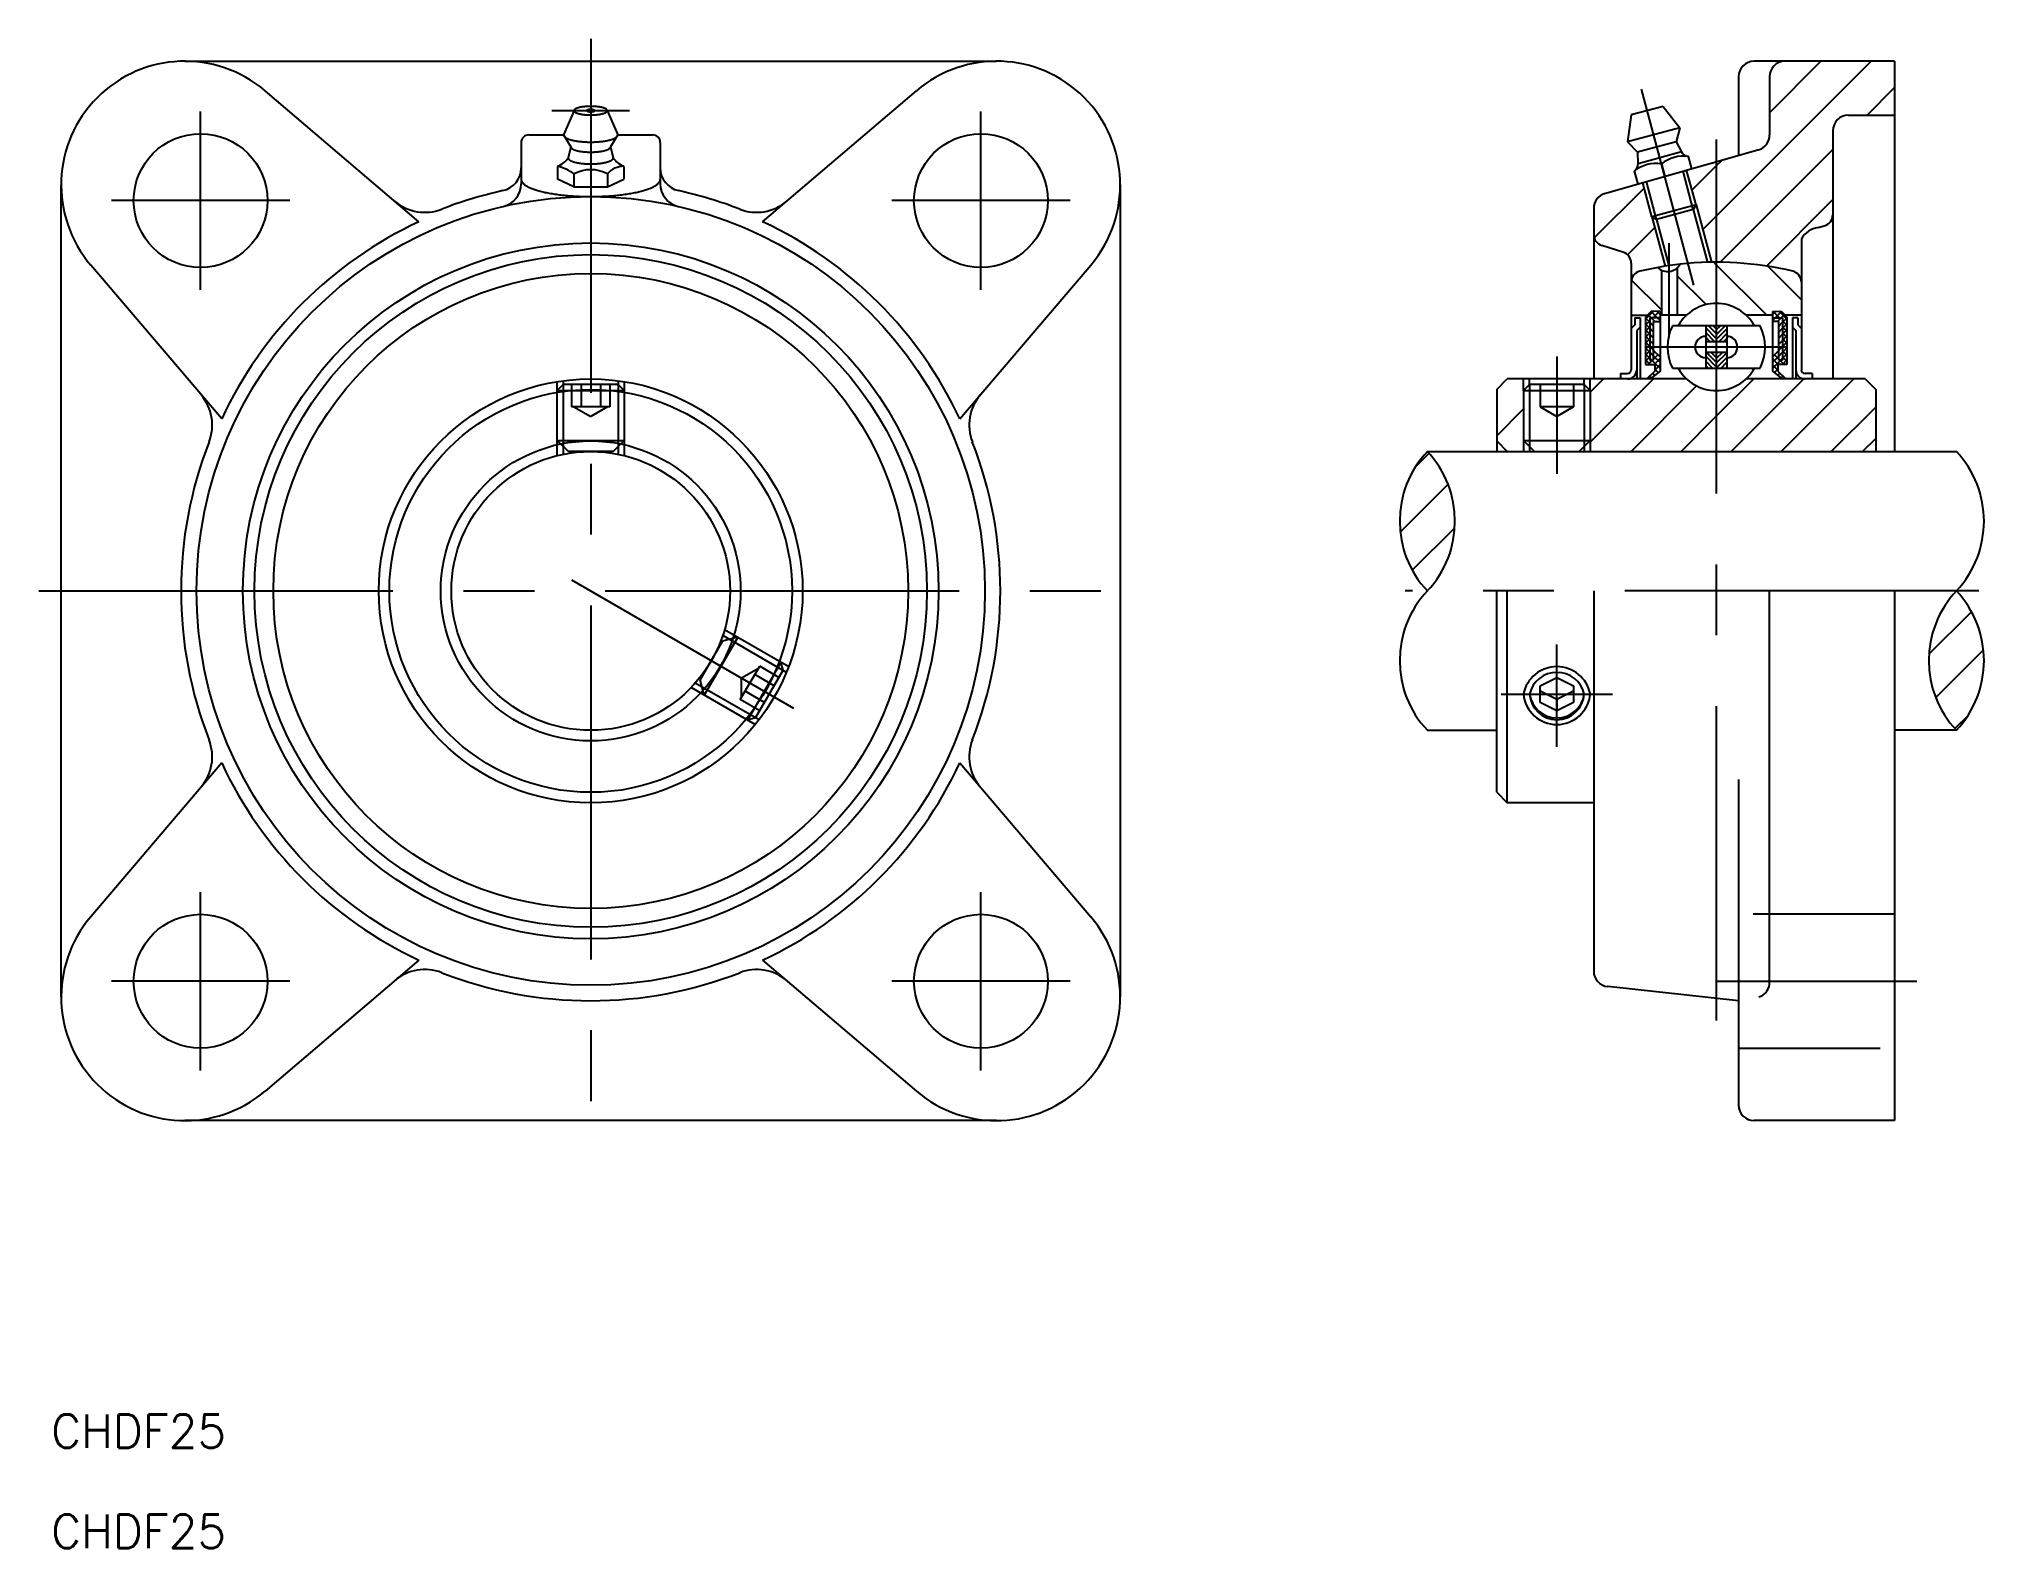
# Model space of a CAD drawing. Extents: x -49 to 125, y -86 to 50.
import ezdxf

# ---------------------------------------------------------------- set-up
doc = ezdxf.new("R2010")
doc.units = 0
for name, pattern in [('CENTER', [50.8, 31.75, -6.35, 6.35, -6.35]), ('DASHED', [19.05, 12.7, -6.35]), ('PHANTOM', [63.5, 31.75, -6.35, 6.35, -6.35, 6.35, -6.35])]:
    doc.linetypes.add(name, pattern=pattern)
doc.layers.get('0').update_dxf_attribs({"linetype": 'CONTINUOUS'})
doc.layers.add('CENTER', color=1, linetype='CENTER')
doc.styles.get("Standard").update_dxf_attribs({"font": 'txt.shx', "height": 3, "bigfont": 'bigfont.shx'})

# ---------------------------------------------------------------- blocks, each defined once
blk = doc.blocks.new('*U2')
at = {"color": 7, "linetype": 'CONTINUOUS'}
blk.add_text('CHDF25', height=3, dxfattribs=at).set_placement((-48.4, -76.84))
blk = doc.blocks.new('*U3')
at = {"color": 7, "linetype": 'CONTINUOUS'}
blk.add_text('CHDF25', height=3, dxfattribs=at).set_placement((-48.4, -85.83))

msp = doc.modelspace()

# ---------------------------------------------------------------- linework, layer by layer
at = {"color": 7, "linetype": 'CONTINUOUS'}
for p, q in [((-36.41, 47.5), (36.41, 47.5)), ((116.97, 47.5), (104.36, 47.5)), ((116.97, 47.5), (116.97, 12.5)), ((102.97, 46.11), (102.97, 39.08)), ((105.74, 46.11), (105.74, 40.89)), ((105.74, 46.11), (105.74, 40.89)), ((-15.42, 33.1), (-29.21, 44.85)), ((15.42, 33.1), (29.21, 44.85)), ((-1.49, 43.07), (-2.43, 40.89)), ((1.49, 43.07), (2.43, 40.9)), ((93.32, 42.68), (93, 40.27)), ((96.21, 43.45), (93.32, 42.68)), ((96.21, 43.45), (97.7, 41.53)), ((112.81, 42.65), (116.97, 42.65)), ((-6.24, 40.2), (-6.24, 36.51)), ((-5.55, 40.89), (-2.43, 40.89)), ((-2.43, 40.89), (-1.77, 39.81)), ((2.43, 40.89), (1.77, 39.81)), ((2.43, 40.89), (5.55, 40.89)), ((6.24, 40.2), (6.24, 36.51)), ((97.7, 41.53), (93, 40.27)), ((93, 40.27), (93.9, 39.35)), ((97.37, 40.28), (93.9, 39.35)), ((97.7, 41.53), (97.37, 40.28)), ((97.37, 40.28), (97.85, 39.37)), ((111.42, 41.26), (111.42, 19.01)), ((-1.77, 39.81), (-2.01, 38.83)), ((1.77, 39.81), (2.01, 38.83)), ((90.95, 35.63), (104.71, 39.55)), ((93.9, 39.35), (93.94, 38.32)), ((97.85, 39.37), (93.95, 38.29)), ((98.36, 38.98), (98.47, 38.96)), ((98.46, 38.96), (98.76, 37.85)), ((-2.98, 38.07), (-2.98, 36.92)), ((-1.5, 36.25), (-2.98, 36.92)), ((-1.5, 37.4), (-1.5, 36.25)), ((1.5, 37.4), (1.5, 36.25)), ((1.5, 36.25), (2.98, 36.92)), ((2.98, 38.07), (2.98, 36.92)), ((93.69, 37.73), (93.61, 37.66)), ((93.61, 37.66), (93.93, 36.48)), ((96.04, 38.29), (96.35, 37.16)), ((99.15, 34.61), (98.31, 37.73)), ((-47.5, -36.41), (-47.5, 36.41)), ((-1.5, 36.25), (1.5, 36.25)), ((47.5, 36.41), (47.5, -36.41)), ((95.2, 33.55), (94.38, 36.6)), ((89.97, 34.3), (89.97, 19.01)), ((99.15, 34.61), (95.2, 33.55)), ((95.2, 33.55), (95.6, 33.32)), ((98.91, 34.2), (95.6, 33.32)), ((95.6, 33.32), (96.72, 29.16)), ((99.15, 34.61), (98.91, 34.2)), ((98.91, 34.2), (100.18, 29.46)), ((108.6, 31.58), (108.6, 27.7)), ((110.11, 32.59), (110.65, 32.73)), ((92.6, 30.39), (90.71, 30.98)), ((-33.1, 15.42), (-44.85, 29.21)), ((33.1, 15.42), (44.85, 29.21)), ((93.34, 29.39), (93.34, 27.7)), ((96.04, 28.76), (96.04, 24.72)), ((97.46, 28.97), (97.46, 24.72)), ((93.34, 27.7), (93.34, 19.83)), ((108.6, 27.7), (108.6, 19.83)), ((93.34, 24.72), (94.8, 24.72)), ((93.65, 24.5), (93.65, 23.85)), ((93.65, 24.5), (94.13, 24.5)), ((94.13, 24.5), (94.13, 19.01)), ((95.16, 25.08), (94.63, 24.55)), ((94.63, 24.55), (94.63, 20.51)), ((95.01, 24.5), (95.01, 20.69)), ((95.93, 24.5), (95.01, 24.5)), ((95.93, 25.07), (95.16, 25.08)), ((95.93, 25.07), (95.93, 24.16)), ((95.93, 24.79), (95.93, 20.23)), ((98.29, 24.72), (95.93, 24.72)), ((106.01, 24.72), (103.65, 24.72)), ((106.01, 25.07), (106.78, 25.08)), ((106.01, 25.07), (106.01, 24.16)), ((106.01, 24.79), (106.01, 20.23)), ((106.01, 24.5), (106.92, 24.5)), ((106.78, 25.08), (107.31, 24.55)), ((106.92, 24.5), (106.92, 20.69)), ((108.6, 24.72), (107.14, 24.72)), ((107.31, 24.55), (107.31, 20.51)), ((107.81, 24.5), (107.81, 19.01)), ((108.29, 24.5), (107.81, 24.5)), ((108.29, 24.5), (108.29, 23.85)), ((93.65, 23.85), (93.34, 23.54)), ((93.34, 23.54), (93.34, 19.83)), ((94.13, 23.64), (93.83, 23.34)), ((93.83, 23.34), (93.83, 19.01)), ((95.35, 20.69), (95.35, 24.16)), ((95.35, 24.16), (95.93, 24.16)), ((100.97, 23.77), (97.04, 23.77)), ((100.02, 23.77), (100.02, 19.96)), ((104.9, 23.77), (100.97, 23.77)), ((100.97, 23.77), (100.97, 19.96)), ((101.92, 23.77), (101.92, 19.96)), ((106.59, 24.16), (106.01, 24.16)), ((106.59, 20.69), (106.59, 24.16)), ((107.81, 23.64), (108.11, 23.34)), ((108.11, 23.34), (108.11, 19.01)), ((108.29, 23.85), (108.6, 23.54)), ((108.6, 23.54), (108.6, 19.83)), ((95.35, 21.56), (95.93, 20.98)), ((95.93, 20.98), (95.93, 19.72)), ((101.92, 22.34), (100.02, 22.34)), ((101.92, 21.39), (100.02, 21.39)), ((106.59, 21.56), (106.01, 20.98)), ((106.01, 20.98), (106.01, 19.72)), ((92.38, 19.49), (92.38, 19.01)), ((92.38, 19.49), (93, 19.49)), ((94.63, 20.51), (94.63, 20.31)), ((94.63, 20.31), (95.45, 20.31)), ((95.45, 19.72), (94.73, 19.01)), ((95.01, 20.69), (95.35, 20.69)), ((95.93, 19.72), (95.04, 19.01)), ((95.45, 20.31), (95.45, 19.72)), ((100.97, 19.96), (97.04, 19.96)), ((104.9, 19.96), (100.97, 19.96)), ((106.01, 19.72), (106.89, 19.01)), ((106.49, 20.31), (106.49, 19.72)), ((107.31, 20.31), (106.49, 20.31)), ((106.49, 19.72), (107.2, 19.01)), ((106.92, 20.69), (106.59, 20.69)), ((107.31, 20.51), (107.31, 20.31)), ((109.56, 19.49), (108.93, 19.49)), ((109.56, 19.49), (109.56, 19.01)), ((81.27, 18.06), (82.22, 19.01)), ((81.27, 18.06), (81.27, 12.5)), ((98.29, 19.01), (82.22, 19.01)), ((84.21, 18.5), (83.67, 17.96)), ((83.67, 17.96), (89.67, 17.96)), ((83.67, 17.96), (83.67, 13.5)), ((84.21, 18.5), (84.21, 19.01)), ((89.13, 18.5), (84.21, 18.5)), ((89.13, 18.5), (89.13, 19.01)), ((89.13, 18.5), (89.67, 17.96)), ((89.67, 17.96), (89.67, 13.5)), ((114.32, 19.01), (103.65, 19.01)), ((114.32, 19.01), (115.27, 18.06)), ((115.27, 18.06), (115.27, 12.5)), ((81.27, 13.45), (82.22, 12.5)), ((81.27, 12.5), (116.97, 12.5)), ((83.67, 13.5), (89.67, 13.5)), ((83.67, 13.5), (84.67, 12.5)), ((84.21, 12.96), (84.21, 12.5)), ((89.67, 13.5), (88.67, 12.5)), ((89.13, 12.96), (89.13, 12.5)), ((114.09, 12.5), (115.27, 13.67)), ((81.27, -18.06), (81.27, 0)), ((82.22, -19.01), (82.22, 0)), ((89.97, 0), (89.97, -34.09)), ((105.74, -35.28), (105.74, 0)), ((116.97, 0), (116.97, -47.5)), ((85.17, -8.5), (86.67, -7.75)), ((85.17, -10), (85.17, -8.5)), ((86.67, -7.75), (88.17, -8.5)), ((88.17, -8.5), (88.17, -10)), ((86.67, -9.75), (85.17, -9)), ((86.67, -10.75), (85.17, -10)), ((88.17, -9), (86.67, -9.75)), ((86.67, -9.75), (86.67, -10.75)), ((88.17, -10), (86.67, -10.75)), ((-33.1, -15.42), (-44.85, -29.21)), ((33.1, -15.42), (44.85, -29.21)), ((102.97, -16.9), (102.97, -46.11)), ((81.27, -18.06), (82.22, -19.01)), ((89.97, -19.01), (82.22, -19.01)), ((-15.42, -33.1), (-29.21, -44.85)), ((15.42, -33.1), (29.21, -44.85)), ((102.97, -36.75), (91.24, -35.47)), ((36.41, -47.5), (-36.41, -47.5)), ((116.97, -47.5), (104.36, -47.5))]:
    msp.add_line(p, q, dxfattribs=at)
at = {"color": 3, "linetype": 'CONTINUOUS'}
for p, q in [((100.97, 33.62), (114.85, 47.5)), ((105.74, 42.88), (110.36, 47.5)), ((114.49, 42.65), (116.97, 45.13)), ((100.97, 38.11), (101.49, 38.63)), ((101.31, 29.47), (111.42, 39.58)), ((95.6, 33.32), (94.7, 36.7)), ((98.91, 34.2), (97.99, 37.63)), ((98.79, 35.93), (100.97, 38.11)), ((90.02, 31.65), (94.51, 36.13)), ((105.46, 29.13), (111.42, 35.09)), ((95.2, 33.55), (96.39, 29.11)), ((99.15, 34.61), (100.53, 29.47)), ((99.74, 32.39), (100.97, 33.62)), ((93.01, 30.15), (95.45, 32.59)), ((100.05, 25.67), (97.46, 28.26)), ((100.97, 29.24), (100.74, 29.47)), ((105.5, 24.72), (100.97, 29.24)), ((108.6, 26.11), (105.6, 29.11)), ((96.04, 25.2), (93.36, 27.88)), ((108.59, 27.77), (108.6, 27.77)), ((94.63, 24.37), (95.34, 25.08)), ((95.01, 24.09), (94.63, 24.47)), ((95.14, 24.5), (94.86, 24.78)), ((95.68, 24.5), (95.13, 25.05)), ((95.47, 24.16), (95.14, 24.5)), ((95.3, 24.5), (95.83, 25.03)), ((95.93, 24.78), (95.64, 25.08)), ((95.93, 24.25), (95.68, 24.5)), ((95.84, 24.5), (95.93, 24.59)), ((106.01, 24.78), (106.3, 25.08)), ((106.1, 24.5), (106.01, 24.59)), ((106.01, 24.25), (106.26, 24.5)), ((106.64, 24.5), (106.11, 25.03)), ((106.26, 24.5), (106.81, 25.05)), ((106.46, 24.16), (106.8, 24.5)), ((107.31, 24.37), (106.6, 25.08)), ((106.8, 24.5), (107.08, 24.78)), ((106.92, 24.09), (107.31, 24.47)), ((94.63, 23.83), (95.01, 24.21)), ((95.01, 23.55), (94.63, 23.93)), ((94.63, 23.29), (95.01, 23.68)), ((95.01, 23.01), (94.63, 23.4)), ((94.63, 22.75), (95.01, 23.14)), ((95.01, 22.47), (94.63, 22.86)), ((95.35, 23.75), (95.01, 24.09)), ((95.35, 23.21), (95.01, 23.55)), ((95.35, 22.67), (95.01, 23.01)), ((100.97, 22.65), (100.02, 23.6)), ((100.85, 22.34), (100.02, 23.17)), ((100.42, 22.34), (100.02, 22.75)), ((100.97, 23.08), (100.28, 23.77)), ((100.97, 23.5), (100.7, 23.77)), ((100.97, 23.4), (101.34, 23.77)), ((100.97, 22.97), (101.76, 23.77)), ((100.97, 22.55), (101.92, 23.5)), ((101.19, 22.34), (101.92, 23.07)), ((106.59, 23.75), (106.92, 24.09)), ((106.59, 23.21), (106.92, 23.55)), ((106.59, 22.67), (106.92, 23.01)), ((107.31, 23.83), (106.92, 24.21)), ((106.92, 23.55), (107.31, 23.93)), ((107.31, 23.29), (106.92, 23.68)), ((106.92, 23.01), (107.31, 23.4)), ((107.31, 22.75), (106.92, 23.14)), ((106.92, 22.47), (107.31, 22.86)), ((94.63, 22.22), (95.01, 22.6)), ((95.01, 21.93), (94.63, 22.32)), ((94.63, 21.68), (95.01, 22.06)), ((95.01, 21.4), (94.63, 21.78)), ((94.63, 21.14), (95.01, 21.53)), ((95.01, 20.86), (94.63, 21.24)), ((94.63, 20.6), (95.01, 20.99)), ((95.35, 22.13), (95.01, 22.47)), ((95.35, 21.6), (95.01, 21.93)), ((95.35, 21.06), (95.01, 21.4)), ((95.35, 21.33), (95.47, 21.44)), ((95.35, 20.79), (95.74, 21.17)), ((95.93, 20.48), (95.35, 21.06)), ((100.97, 20.09), (100.02, 21.04)), ((100.97, 20.51), (100.09, 21.39)), ((100.97, 20.94), (100.52, 21.39)), ((100.97, 21.37), (100.95, 21.39)), ((100.97, 21.27), (101.09, 21.39)), ((100.97, 20.84), (101.52, 21.39)), ((100.97, 20.41), (101.92, 21.36)), ((101.62, 22.34), (101.92, 22.64)), ((106.01, 20.48), (106.59, 21.06)), ((106.59, 20.79), (106.2, 21.17)), ((106.59, 21.33), (106.47, 21.44)), ((106.59, 22.13), (106.92, 22.47)), ((106.59, 21.6), (106.92, 21.93)), ((106.59, 21.06), (106.92, 21.4)), ((107.31, 22.22), (106.92, 22.6)), ((106.92, 21.93), (107.31, 22.32)), ((107.31, 21.68), (106.92, 22.06)), ((106.92, 21.4), (107.31, 21.78)), ((107.31, 21.14), (106.92, 21.53)), ((106.92, 20.86), (107.31, 21.24)), ((107.31, 20.6), (106.92, 20.99)), ((95.03, 20.31), (94.63, 20.71)), ((94.87, 20.31), (95.26, 20.69)), ((95.16, 19.1), (94.99, 19.27)), ((95.18, 20.69), (95.01, 20.86)), ((95.93, 19.94), (95.18, 20.69)), ((95.46, 19.34), (95.26, 19.54)), ((95.41, 20.31), (95.93, 20.83)), ((95.45, 19.81), (95.93, 20.29)), ((95.76, 19.58), (95.45, 19.89)), ((95.75, 19.57), (95.93, 19.75)), ((100.67, 19.96), (100.02, 20.61)), ((100.24, 19.96), (100.02, 20.19)), ((100.97, 19.99), (101.92, 20.94)), ((101.37, 19.96), (101.92, 20.51)), ((101.8, 19.96), (101.92, 20.08)), ((106.53, 20.31), (106.01, 20.83)), ((106.01, 19.94), (106.76, 20.69)), ((106.49, 19.81), (106.01, 20.29)), ((106.19, 19.57), (106.01, 19.75)), ((106.18, 19.58), (106.49, 19.89)), ((106.48, 19.34), (106.68, 19.54)), ((107.07, 20.31), (106.68, 20.69)), ((106.76, 20.69), (106.92, 20.86)), ((106.78, 19.1), (106.95, 19.27)), ((106.91, 20.31), (107.31, 20.71)), ((83.67, 17.96), (83.67, 19.01)), ((84.21, 18.5), (84.21, 12.96)), ((89.13, 18.5), (89.13, 12.96)), ((89.67, 17.96), (89.67, 19.01)), ((89.67, 17.83), (90.86, 19.01)), ((89.67, 13.34), (95.35, 19.01)), ((93.32, 12.5), (99.2, 18.38)), ((100.97, 15.66), (104.33, 19.01)), ((102.3, 12.5), (108.82, 19.01)), ((106.79, 12.5), (113.31, 19.01)), ((81.27, 13.92), (83.67, 16.32)), ((111.28, 12.5), (115.27, 16.49)), ((97.81, 12.5), (100.97, 15.66)), ((83.67, 13.5), (83.67, 12.5)), ((89.67, 13.5), (89.67, 12.5))]:
    msp.add_line(p, q, dxfattribs=at)
at = {"color": 3, "linetype": 'DASHED'}
for p, q in [((-3, 12.13), (-3, 18.78)), ((-2.46, 18.5), (-3, 17.96)), ((-3, 17.96), (3, 17.96)), ((-2.46, 18.85), (-2.46, 12.26)), ((2.46, 18.5), (-2.46, 18.5)), ((-1.73, 18.5), (-1.73, 16.5)), ((-0.87, 18.5), (-0.87, 16.5)), ((0.87, 18.5), (0.87, 16.5)), ((1.73, 18.5), (1.73, 16.5)), ((2.46, 18.85), (2.46, 12.26)), ((2.46, 18.5), (3, 17.96)), ((3, 18.78), (3, 12.13)), ((85.17, 18.5), (85.17, 16.5)), ((86.67, 18.5), (86.67, 16.5)), ((88.17, 18.5), (88.17, 16.5)), ((1.73, 16.5), (-1.73, 16.5)), ((-1.5, 16.5), (0, 15.63)), ((1.5, 16.5), (0, 15.63)), ((88.17, 16.5), (85.17, 16.5)), ((85.17, 16.5), (86.67, 15.63)), ((88.17, 16.5), (86.67, 15.63)), ((-3, 13.5), (3, 13.5)), ((-3, 13.5), (-2, 12.5)), ((2, 12.5), (-2, 12.5)), ((3, 13.5), (2, 12.5)), ((12.01, -3.47), (17.76, -6.79)), ((9.83, -7.98), (11.83, -4.52)), ((13.19, -4.15), (10.19, -9.35)), ((13.19, -4.15), (11.83, -4.52)), ((17.56, -7.3), (11.84, -4)), ((13.42, -9.75), (15.16, -6.75)), ((15.04, -6.95), (13.54, -7.82)), ((17.05, -6.38), (14.05, -11.58)), ((16.89, -7.75), (15.16, -6.75)), ((17.25, -7.12), (17.05, -6.38)), ((14.76, -11.99), (9.01, -8.67)), ((15.1, -11.56), (9.38, -8.26)), ((10.19, -9.35), (9.83, -7.98)), ((13.54, -9.55), (13.54, -7.82)), ((16.45, -8.5), (14.72, -7.5)), ((14.79, -11.38), (17.25, -7.12)), ((15.16, -10.75), (13.42, -9.75)), ((15.59, -10), (13.86, -9)), ((14.79, -11.38), (14.05, -11.58)), ((116.97, -29), (102.97, -29)), ((102.97, -41), (116.97, -41))]:
    msp.add_line(p, q, dxfattribs=at)
at = {"color": 3, "linetype": 'PHANTOM'}
for p, q in [((73.97, 11.11), (75.2, 12.34)), ((75.05, 12.5), (81.27, 12.5)), ((116.97, 12.5), (122.51, 12.5)), ((72.62, 5.27), (76.91, 9.56)), ((73.7, 1.86), (77.51, 5.67)), ((120.05, -5.68), (123.86, -1.86)), ((120.65, -9.56), (124.94, -5.27)), ((122.36, -12.34), (123.58, -11.13)), ((75.05, -12.5), (81.27, -12.5)), ((122.51, -12.5), (116.97, -12.5))]:
    msp.add_line(p, q, dxfattribs=at)
at = {"color": 7, "linetype": 'CONTINUOUS'}
for points in [[(-1.49, 43.07, 0), (-1.49, 43.05, 0), (-1.48, 43.03, 0), (-1.47, 43.01, 0), (-1.46, 42.99, 0), (-1.45, 42.97, 0), (-1.43, 42.95, 0), (-1.4, 42.94, 0), (-1.38, 42.92, 0), (-1.35, 42.9, 0), (-1.31, 42.88, 0), (-1.28, 42.87, 0), (-1.24, 42.85, 0), (-1.2, 42.84, 0), (-1.15, 42.82, 0), (-1.1, 42.81, 0), (-1.05, 42.79, 0), (-1, 42.78, 0), (-0.95, 42.77, 0), (-0.89, 42.76, 0), (-0.83, 42.74, 0), (-0.77, 42.73, 0), (-0.7, 42.72, 0), (-0.64, 42.72, 0), (-0.57, 42.71, 0), (-0.5, 42.7, 0), (-0.43, 42.7, 0), (-0.36, 42.69, 0), (-0.29, 42.69, 0), (-0.22, 42.68, 0), (-0.15, 42.68, 0), (-0.07, 42.68, 0), (0, 42.68, 0), (0.07, 42.68, 0), (0.15, 42.68, 0), (0.22, 42.68, 0), (0.29, 42.69, 0), (0.36, 42.69, 0), (0.43, 42.7, 0), (0.5, 42.7, 0), (0.57, 42.71, 0), (0.64, 42.72, 0), (0.7, 42.72, 0), (0.77, 42.73, 0), (0.83, 42.74, 0), (0.89, 42.76, 0), (0.95, 42.77, 0), (1, 42.78, 0), (1.05, 42.79, 0), (1.1, 42.81, 0), (1.15, 42.82, 0), (1.2, 42.84, 0), (1.24, 42.85, 0), (1.28, 42.87, 0), (1.31, 42.88, 0), (1.35, 42.9, 0), (1.38, 42.92, 0), (1.4, 42.94, 0), (1.43, 42.95, 0), (1.45, 42.97, 0), (1.46, 42.99, 0), (1.47, 43.01, 0), (1.48, 43.03, 0), (1.49, 43.05, 0), (1.49, 43.07, 0), (1.49, 43.09, 0), (1.48, 43.1, 0), (1.47, 43.12, 0), (1.46, 43.14, 0), (1.45, 43.16, 0), (1.43, 43.18, 0), (1.4, 43.2, 0), (1.38, 43.22, 0), (1.35, 43.23, 0), (1.31, 43.25, 0), (1.28, 43.27, 0), (1.24, 43.28, 0), (1.2, 43.3, 0), (1.15, 43.31, 0), (1.1, 43.33, 0), (1.05, 43.34, 0), (1, 43.35, 0), (0.95, 43.37, 0), (0.89, 43.38, 0), (0.83, 43.39, 0), (0.77, 43.4, 0), (0.7, 43.41, 0), (0.64, 43.42, 0), (0.57, 43.42, 0), (0.5, 43.43, 0), (0.43, 43.44, 0), (0.36, 43.44, 0), (0.29, 43.45, 0), (0.22, 43.45, 0), (0.15, 43.45, 0), (0.07, 43.45, 0), (0, 43.45, 0), (-0.07, 43.45, 0), (-0.15, 43.45, 0), (-0.22, 43.45, 0), (-0.29, 43.45, 0), (-0.36, 43.44, 0), (-0.43, 43.44, 0), (-0.5, 43.43, 0), (-0.57, 43.42, 0), (-0.64, 43.42, 0), (-0.7, 43.41, 0), (-0.77, 43.4, 0), (-0.83, 43.39, 0), (-0.89, 43.38, 0), (-0.95, 43.37, 0), (-1, 43.35, 0), (-1.05, 43.34, 0), (-1.1, 43.33, 0), (-1.15, 43.31, 0), (-1.2, 43.3, 0), (-1.24, 43.28, 0), (-1.28, 43.27, 0), (-1.31, 43.25, 0), (-1.35, 43.23, 0), (-1.38, 43.22, 0), (-1.4, 43.2, 0), (-1.43, 43.18, 0), (-1.45, 43.16, 0), (-1.46, 43.14, 0), (-1.47, 43.12, 0), (-1.48, 43.1, 0), (-1.49, 43.09, 0), (-1.49, 43.07, 0)], [(0.35, 43.07, 0), (0.35, 43.07, 0), (0.35, 43.08, 0), (0.35, 43.08, 0), (0.34, 43.09, 0), (0.34, 43.09, 0), (0.34, 43.1, 0), (0.33, 43.1, 0), (0.32, 43.11, 0), (0.32, 43.11, 0), (0.31, 43.11, 0), (0.3, 43.12, 0), (0.29, 43.12, 0), (0.28, 43.13, 0), (0.27, 43.13, 0), (0.26, 43.13, 0), (0.25, 43.14, 0), (0.24, 43.14, 0), (0.22, 43.14, 0), (0.21, 43.15, 0), (0.19, 43.15, 0), (0.18, 43.15, 0), (0.17, 43.16, 0), (0.15, 43.16, 0), (0.13, 43.16, 0), (0.12, 43.16, 0), (0.1, 43.16, 0), (0.09, 43.16, 0), (0.07, 43.17, 0), (0.05, 43.17, 0), (0.03, 43.17, 0), (0.02, 43.17, 0), (0, 43.17, 0), (-0.02, 43.17, 0), (-0.03, 43.17, 0), (-0.05, 43.17, 0), (-0.07, 43.17, 0), (-0.09, 43.16, 0), (-0.1, 43.16, 0), (-0.12, 43.16, 0), (-0.13, 43.16, 0), (-0.15, 43.16, 0), (-0.17, 43.16, 0), (-0.18, 43.15, 0), (-0.19, 43.15, 0), (-0.21, 43.15, 0), (-0.22, 43.14, 0), (-0.24, 43.14, 0), (-0.25, 43.14, 0), (-0.26, 43.13, 0), (-0.27, 43.13, 0), (-0.28, 43.13, 0), (-0.29, 43.12, 0), (-0.3, 43.12, 0), (-0.31, 43.11, 0), (-0.32, 43.11, 0), (-0.32, 43.11, 0), (-0.33, 43.1, 0), (-0.34, 43.1, 0), (-0.34, 43.09, 0), (-0.34, 43.09, 0), (-0.35, 43.08, 0), (-0.35, 43.08, 0), (-0.35, 43.07, 0), (-0.35, 43.07, 0), (-0.35, 43.06, 0), (-0.35, 43.06, 0), (-0.35, 43.05, 0), (-0.34, 43.05, 0), (-0.34, 43.04, 0), (-0.34, 43.04, 0), (-0.33, 43.03, 0), (-0.32, 43.03, 0), (-0.32, 43.02, 0), (-0.31, 43.02, 0), (-0.3, 43.01, 0), (-0.29, 43.01, 0), (-0.28, 43.01, 0), (-0.27, 43, 0), (-0.26, 43, 0), (-0.25, 43, 0), (-0.24, 42.99, 0), (-0.22, 42.99, 0), (-0.21, 42.99, 0), (-0.19, 42.98, 0), (-0.18, 42.98, 0), (-0.17, 42.98, 0), (-0.15, 42.98, 0), (-0.13, 42.97, 0), (-0.12, 42.97, 0), (-0.1, 42.97, 0), (-0.09, 42.97, 0), (-0.07, 42.97, 0), (-0.05, 42.97, 0), (-0.03, 42.97, 0), (-0.02, 42.97, 0), (0, 42.97, 0), (0.02, 42.97, 0), (0.03, 42.97, 0), (0.05, 42.97, 0), (0.07, 42.97, 0), (0.09, 42.97, 0), (0.1, 42.97, 0), (0.12, 42.97, 0), (0.13, 42.97, 0), (0.15, 42.98, 0), (0.17, 42.98, 0), (0.18, 42.98, 0), (0.19, 42.98, 0), (0.21, 42.99, 0), (0.22, 42.99, 0), (0.24, 42.99, 0), (0.25, 43, 0), (0.26, 43, 0), (0.27, 43, 0), (0.28, 43.01, 0), (0.29, 43.01, 0), (0.3, 43.01, 0), (0.31, 43.02, 0), (0.32, 43.02, 0), (0.32, 43.03, 0), (0.33, 43.03, 0), (0.34, 43.04, 0), (0.34, 43.04, 0), (0.34, 43.05, 0), (0.35, 43.05, 0), (0.35, 43.06, 0), (0.35, 43.06, 0), (0.35, 43.07, 0)], [(-2.3, 40.69, 0), (-2.29, 40.68, 0), (-2.27, 40.66, 0), (-2.26, 40.65, 0), (-2.24, 40.64, 0), (-2.22, 40.63, 0), (-2.2, 40.62, 0), (-2.18, 40.61, 0), (-2.16, 40.6, 0), (-2.14, 40.59, 0), (-2.11, 40.57, 0), (-2.09, 40.56, 0), (-2.06, 40.55, 0), (-2.04, 40.54, 0), (-2.01, 40.53, 0), (-1.99, 40.52, 0), (-1.96, 40.51, 0), (-1.93, 40.5, 0), (-1.9, 40.49, 0), (-1.87, 40.48, 0), (-1.84, 40.47, 0), (-1.81, 40.46, 0), (-1.78, 40.45, 0), (-1.74, 40.44, 0), (-1.71, 40.44, 0), (-1.68, 40.43, 0), (-1.64, 40.42, 0), (-1.61, 40.41, 0), (-1.57, 40.4, 0), (-1.53, 40.39, 0), (-1.5, 40.39, 0), (-1.46, 40.38, 0), (-1.42, 40.37, 0), (-1.38, 40.36, 0), (-1.34, 40.36, 0), (-1.3, 40.35, 0), (-1.26, 40.34, 0), (-1.22, 40.34, 0), (-1.18, 40.33, 0), (-1.14, 40.33, 0), (-1.1, 40.32, 0), (-1.06, 40.31, 0), (-1.01, 40.31, 0), (-0.97, 40.3, 0), (-0.93, 40.3, 0), (-0.88, 40.29, 0), (-0.84, 40.29, 0), (-0.79, 40.29, 0), (-0.75, 40.28, 0), (-0.7, 40.28, 0), (-0.66, 40.27, 0), (-0.61, 40.27, 0), (-0.56, 40.27, 0), (-0.52, 40.27, 0), (-0.47, 40.26, 0), (-0.43, 40.26, 0), (-0.38, 40.26, 0), (-0.33, 40.26, 0), (-0.28, 40.25, 0), (-0.24, 40.25, 0), (-0.19, 40.25, 0), (-0.14, 40.25, 0), (-0.09, 40.25, 0), (-0.05, 40.25, 0), (0, 40.25, 0), (0.05, 40.25, 0), (0.09, 40.25, 0), (0.14, 40.25, 0), (0.19, 40.25, 0), (0.24, 40.25, 0), (0.28, 40.25, 0), (0.33, 40.26, 0), (0.38, 40.26, 0), (0.43, 40.26, 0), (0.47, 40.26, 0), (0.52, 40.27, 0), (0.56, 40.27, 0), (0.61, 40.27, 0), (0.66, 40.27, 0), (0.7, 40.28, 0), (0.75, 40.28, 0), (0.79, 40.29, 0), (0.84, 40.29, 0), (0.88, 40.29, 0), (0.93, 40.3, 0), (0.97, 40.3, 0), (1.01, 40.31, 0), (1.06, 40.31, 0), (1.1, 40.32, 0), (1.14, 40.33, 0), (1.18, 40.33, 0), (1.22, 40.34, 0), (1.26, 40.34, 0), (1.3, 40.35, 0), (1.34, 40.36, 0), (1.38, 40.36, 0), (1.42, 40.37, 0), (1.46, 40.38, 0), (1.5, 40.39, 0), (1.53, 40.39, 0), (1.57, 40.4, 0), (1.61, 40.41, 0), (1.64, 40.42, 0), (1.68, 40.43, 0), (1.71, 40.44, 0), (1.74, 40.44, 0), (1.78, 40.45, 0), (1.81, 40.46, 0), (1.84, 40.47, 0), (1.87, 40.48, 0), (1.9, 40.49, 0), (1.93, 40.5, 0), (1.96, 40.51, 0), (1.99, 40.52, 0), (2.01, 40.53, 0), (2.04, 40.54, 0), (2.06, 40.55, 0), (2.09, 40.56, 0), (2.11, 40.57, 0), (2.14, 40.59, 0), (2.16, 40.6, 0), (2.18, 40.61, 0), (2.2, 40.62, 0), (2.22, 40.63, 0), (2.24, 40.64, 0), (2.26, 40.65, 0), (2.27, 40.66, 0), (2.29, 40.68, 0), (2.3, 40.69, 0)], [(2.43, 40.89, 0), (2.43, 40.89, 0), (2.43, 40.89, 0), (2.43, 40.89, 0), (2.43, 40.89, 0), (2.43, 40.89, 0), (2.43, 40.89, 0), (2.43, 40.89, 0), (2.43, 40.89, 0), (2.43, 40.89, 0), (2.43, 40.89, 0), (2.43, 40.89, 0), (2.43, 40.89, 0), (2.43, 40.89, 0), (2.43, 40.89, 0), (2.43, 40.89, 0), (2.43, 40.89, 0), (2.43, 40.89, 0), (2.43, 40.89, 0), (2.43, 40.89, 0), (2.43, 40.89, 0), (2.43, 40.89, 0), (2.43, 40.89, 0), (2.43, 40.89, 0), (2.43, 40.89, 0), (2.43, 40.89, 0), (2.43, 40.89, 0), (2.43, 40.89, 0), (2.43, 40.89, 0), (2.43, 40.89, 0), (2.43, 40.89, 0), (2.43, 40.89, 0), (2.43, 40.89, 0), (2.43, 40.89, 0), (2.43, 40.89, 0), (2.43, 40.89, 0), (2.43, 40.89, 0), (2.43, 40.89, 0), (2.43, 40.89, 0), (2.43, 40.89, 0), (2.43, 40.89, 0), (2.43, 40.89, 0), (2.43, 40.89, 0), (2.43, 40.89, 0), (2.43, 40.89, 0), (2.43, 40.89, 0), (2.43, 40.89, 0), (2.43, 40.89, 0), (2.43, 40.89, 0), (2.43, 40.89, 0), (2.43, 40.89, 0), (2.43, 40.89, 0), (2.43, 40.89, 0), (2.43, 40.89, 0), (2.43, 40.89, 0), (2.43, 40.89, 0), (2.43, 40.89, 0), (2.43, 40.89, 0), (2.43, 40.89, 0), (2.43, 40.89, 0), (2.43, 40.89, 0), (2.43, 40.89, 0), (2.43, 40.89, 0), (2.43, 40.89, 0), (2.43, 40.89, 0), (2.43, 40.89, 0), (2.43, 40.89, 0), (2.43, 40.89, 0), (2.43, 40.89, 0), (2.43, 40.89, 0), (2.43, 40.89, 0), (2.43, 40.89, 0), (2.43, 40.89, 0), (2.43, 40.89, 0), (2.43, 40.89, 0), (2.43, 40.89, 0), (2.43, 40.89, 0), (2.43, 40.89, 0), (2.43, 40.89, 0), (2.43, 40.89, 0), (2.43, 40.89, 0), (2.43, 40.89, 0), (2.43, 40.89, 0), (2.43, 40.89, 0), (2.43, 40.89, 0), (2.43, 40.89, 0), (2.43, 40.89, 0), (2.43, 40.89, 0), (2.43, 40.89, 0), (2.43, 40.89, 0), (2.43, 40.89, 0), (2.43, 40.89, 0), (2.43, 40.89, 0), (2.43, 40.89, 0), (2.43, 40.89, 0), (2.43, 40.89, 0), (2.43, 40.89, 0), (2.43, 40.89, 0), (2.43, 40.89, 0), (2.43, 40.89, 0), (2.43, 40.89, 0), (2.43, 40.89, 0), (2.43, 40.89, 0), (2.43, 40.89, 0), (2.43, 40.9, 0), (2.43, 40.9, 0), (2.43, 40.9, 0), (2.43, 40.9, 0), (2.43, 40.9, 0), (2.43, 40.9, 0), (2.43, 40.9, 0), (2.43, 40.9, 0), (2.43, 40.9, 0), (2.43, 40.9, 0), (2.43, 40.9, 0), (2.43, 40.9, 0), (2.43, 40.9, 0), (2.43, 40.9, 0), (2.43, 40.9, 0), (2.43, 40.9, 0), (2.43, 40.9, 0), (2.43, 40.9, 0), (2.43, 40.9, 0), (2.43, 40.9, 0), (2.43, 40.9, 0), (2.43, 40.9, 0), (2.43, 40.9, 0), (2.43, 40.9, 0), (2.43, 40.9, 0)], [(-2.01, 38.83, 0), (-2.01, 38.82, 0), (-2.01, 38.8, 0), (-2.01, 38.79, 0), (-2, 38.78, 0), (-2, 38.76, 0), (-1.99, 38.75, 0), (-1.98, 38.74, 0), (-1.97, 38.73, 0), (-1.96, 38.71, 0), (-1.95, 38.7, 0), (-1.94, 38.69, 0), (-1.92, 38.67, 0), (-1.91, 38.66, 0), (-1.89, 38.65, 0), (-1.88, 38.64, 0), (-1.86, 38.62, 0), (-1.84, 38.61, 0), (-1.82, 38.6, 0), (-1.8, 38.59, 0), (-1.77, 38.58, 0), (-1.75, 38.57, 0), (-1.72, 38.55, 0), (-1.7, 38.54, 0), (-1.67, 38.53, 0), (-1.64, 38.52, 0), (-1.62, 38.51, 0), (-1.59, 38.5, 0), (-1.55, 38.49, 0), (-1.52, 38.48, 0), (-1.49, 38.47, 0), (-1.46, 38.46, 0), (-1.42, 38.45, 0), (-1.39, 38.44, 0), (-1.35, 38.43, 0), (-1.31, 38.42, 0), (-1.28, 38.41, 0), (-1.24, 38.41, 0), (-1.2, 38.4, 0), (-1.16, 38.39, 0), (-1.12, 38.38, 0), (-1.08, 38.38, 0), (-1.03, 38.37, 0), (-0.99, 38.36, 0), (-0.95, 38.36, 0), (-0.9, 38.35, 0), (-0.86, 38.34, 0), (-0.81, 38.34, 0), (-0.77, 38.33, 0), (-0.72, 38.33, 0), (-0.68, 38.32, 0), (-0.63, 38.32, 0), (-0.58, 38.32, 0), (-0.54, 38.31, 0), (-0.49, 38.31, 0), (-0.44, 38.31, 0), (-0.39, 38.3, 0), (-0.34, 38.3, 0), (-0.3, 38.3, 0), (-0.25, 38.3, 0), (-0.2, 38.3, 0), (-0.15, 38.29, 0), (-0.1, 38.29, 0), (-0.05, 38.29, 0), (0, 38.29, 0), (0.05, 38.29, 0), (0.1, 38.29, 0), (0.15, 38.29, 0), (0.2, 38.3, 0), (0.25, 38.3, 0), (0.3, 38.3, 0), (0.34, 38.3, 0), (0.39, 38.3, 0), (0.44, 38.31, 0), (0.49, 38.31, 0), (0.54, 38.31, 0), (0.58, 38.32, 0), (0.63, 38.32, 0), (0.68, 38.32, 0), (0.72, 38.33, 0), (0.77, 38.33, 0), (0.81, 38.34, 0), (0.86, 38.34, 0), (0.9, 38.35, 0), (0.95, 38.36, 0), (0.99, 38.36, 0), (1.03, 38.37, 0), (1.08, 38.38, 0), (1.12, 38.38, 0), (1.16, 38.39, 0), (1.2, 38.4, 0), (1.24, 38.41, 0), (1.28, 38.41, 0), (1.31, 38.42, 0), (1.35, 38.43, 0), (1.39, 38.44, 0), (1.42, 38.45, 0), (1.46, 38.46, 0), (1.49, 38.47, 0), (1.52, 38.48, 0), (1.55, 38.49, 0), (1.59, 38.5, 0), (1.62, 38.51, 0), (1.64, 38.52, 0), (1.67, 38.53, 0), (1.7, 38.54, 0), (1.72, 38.55, 0), (1.75, 38.57, 0), (1.77, 38.58, 0), (1.8, 38.59, 0), (1.82, 38.6, 0), (1.84, 38.61, 0), (1.86, 38.62, 0), (1.88, 38.64, 0), (1.89, 38.65, 0), (1.91, 38.66, 0), (1.92, 38.67, 0), (1.94, 38.69, 0), (1.95, 38.7, 0), (1.96, 38.71, 0), (1.97, 38.73, 0), (1.98, 38.74, 0), (1.99, 38.75, 0), (2, 38.76, 0), (2, 38.78, 0), (2.01, 38.79, 0), (2.01, 38.8, 0), (2.01, 38.82, 0), (2.01, 38.83, 0)], [(-1.77, 39.81, 0), (-1.77, 39.8, 0), (-1.77, 39.79, 0), (-1.76, 39.78, 0), (-1.76, 39.77, 0), (-1.75, 39.75, 0), (-1.75, 39.74, 0), (-1.74, 39.73, 0), (-1.73, 39.72, 0), (-1.73, 39.71, 0), (-1.72, 39.7, 0), (-1.7, 39.69, 0), (-1.69, 39.68, 0), (-1.68, 39.67, 0), (-1.66, 39.65, 0), (-1.65, 39.64, 0), (-1.63, 39.63, 0), (-1.62, 39.62, 0), (-1.6, 39.61, 0), (-1.58, 39.6, 0), (-1.56, 39.59, 0), (-1.54, 39.58, 0), (-1.52, 39.57, 0), (-1.49, 39.56, 0), (-1.47, 39.55, 0), (-1.45, 39.54, 0), (-1.42, 39.53, 0), (-1.39, 39.53, 0), (-1.37, 39.52, 0), (-1.34, 39.51, 0), (-1.31, 39.5, 0), (-1.28, 39.49, 0), (-1.25, 39.48, 0), (-1.22, 39.47, 0), (-1.19, 39.47, 0), (-1.15, 39.46, 0), (-1.12, 39.45, 0), (-1.09, 39.44, 0), (-1.05, 39.44, 0), (-1.02, 39.43, 0), (-0.98, 39.42, 0), (-0.95, 39.42, 0), (-0.91, 39.41, 0), (-0.87, 39.41, 0), (-0.83, 39.4, 0), (-0.8, 39.4, 0), (-0.76, 39.39, 0), (-0.72, 39.39, 0), (-0.68, 39.38, 0), (-0.64, 39.38, 0), (-0.6, 39.37, 0), (-0.55, 39.37, 0), (-0.51, 39.37, 0), (-0.47, 39.36, 0), (-0.43, 39.36, 0), (-0.39, 39.36, 0), (-0.34, 39.36, 0), (-0.3, 39.35, 0), (-0.26, 39.35, 0), (-0.22, 39.35, 0), (-0.17, 39.35, 0), (-0.13, 39.35, 0), (-0.09, 39.35, 0), (-0.04, 39.35, 0), (0, 39.35, 0), (0.04, 39.35, 0), (0.09, 39.35, 0), (0.13, 39.35, 0), (0.17, 39.35, 0), (0.22, 39.35, 0), (0.26, 39.35, 0), (0.3, 39.35, 0), (0.34, 39.36, 0), (0.39, 39.36, 0), (0.43, 39.36, 0), (0.47, 39.36, 0), (0.51, 39.37, 0), (0.55, 39.37, 0), (0.6, 39.37, 0), (0.64, 39.38, 0), (0.68, 39.38, 0), (0.72, 39.39, 0), (0.76, 39.39, 0), (0.8, 39.4, 0), (0.83, 39.4, 0), (0.87, 39.41, 0), (0.91, 39.41, 0), (0.95, 39.42, 0), (0.98, 39.42, 0), (1.02, 39.43, 0), (1.05, 39.44, 0), (1.09, 39.44, 0), (1.12, 39.45, 0), (1.15, 39.46, 0), (1.19, 39.47, 0), (1.22, 39.47, 0), (1.25, 39.48, 0), (1.28, 39.49, 0), (1.31, 39.5, 0), (1.34, 39.51, 0), (1.37, 39.52, 0), (1.39, 39.53, 0), (1.42, 39.53, 0), (1.45, 39.54, 0), (1.47, 39.55, 0), (1.49, 39.56, 0), (1.52, 39.57, 0), (1.54, 39.58, 0), (1.56, 39.59, 0), (1.58, 39.6, 0), (1.6, 39.61, 0), (1.62, 39.62, 0), (1.63, 39.63, 0), (1.65, 39.64, 0), (1.66, 39.65, 0), (1.68, 39.67, 0), (1.69, 39.68, 0), (1.7, 39.69, 0), (1.72, 39.7, 0), (1.73, 39.71, 0), (1.73, 39.72, 0), (1.74, 39.73, 0), (1.75, 39.74, 0), (1.75, 39.75, 0), (1.76, 39.77, 0), (1.76, 39.78, 0), (1.77, 39.79, 0), (1.77, 39.8, 0), (1.77, 39.81, 0)], [(-6.24, 36.92, 0), (-6.24, 36.88, 0), (-6.23, 36.84, 0), (-6.22, 36.8, 0), (-6.21, 36.77, 0), (-6.19, 36.73, 0), (-6.17, 36.69, 0), (-6.15, 36.65, 0), (-6.12, 36.61, 0), (-6.09, 36.58, 0), (-6.05, 36.54, 0), (-6.01, 36.5, 0), (-5.97, 36.47, 0), (-5.93, 36.43, 0), (-5.88, 36.39, 0), (-5.82, 36.36, 0), (-5.77, 36.32, 0), (-5.71, 36.29, 0), (-5.64, 36.25, 0), (-5.57, 36.22, 0), (-5.5, 36.19, 0), (-5.43, 36.15, 0), (-5.35, 36.12, 0), (-5.27, 36.09, 0), (-5.19, 36.05, 0), (-5.1, 36.02, 0), (-5.01, 35.99, 0), (-4.92, 35.96, 0), (-4.82, 35.93, 0), (-4.73, 35.9, 0), (-4.62, 35.87, 0), (-4.52, 35.85, 0), (-4.41, 35.82, 0), (-4.3, 35.79, 0), (-4.19, 35.77, 0), (-4.08, 35.74, 0), (-3.96, 35.72, 0), (-3.84, 35.69, 0), (-3.72, 35.67, 0), (-3.59, 35.65, 0), (-3.47, 35.63, 0), (-3.34, 35.61, 0), (-3.21, 35.59, 0), (-3.08, 35.57, 0), (-2.94, 35.55, 0), (-2.81, 35.53, 0), (-2.67, 35.51, 0), (-2.53, 35.5, 0), (-2.39, 35.48, 0), (-2.25, 35.47, 0), (-2.1, 35.46, 0), (-1.96, 35.44, 0), (-1.81, 35.43, 0), (-1.66, 35.42, 0), (-1.52, 35.41, 0), (-1.37, 35.4, 0), (-1.22, 35.39, 0), (-1.07, 35.39, 0), (-0.92, 35.38, 0), (-0.76, 35.38, 0), (-0.61, 35.37, 0), (-0.46, 35.37, 0), (-0.31, 35.37, 0), (-0.15, 35.37, 0), (0, 35.37, 0), (0.15, 35.37, 0), (0.31, 35.37, 0), (0.46, 35.37, 0), (0.61, 35.37, 0), (0.76, 35.38, 0), (0.92, 35.38, 0), (1.07, 35.39, 0), (1.22, 35.39, 0), (1.37, 35.4, 0), (1.52, 35.41, 0), (1.66, 35.42, 0), (1.81, 35.43, 0), (1.96, 35.44, 0), (2.1, 35.46, 0), (2.25, 35.47, 0), (2.39, 35.48, 0), (2.53, 35.5, 0), (2.67, 35.51, 0), (2.81, 35.53, 0), (2.94, 35.55, 0), (3.08, 35.57, 0), (3.21, 35.59, 0), (3.34, 35.61, 0), (3.47, 35.63, 0), (3.59, 35.65, 0), (3.72, 35.67, 0), (3.84, 35.69, 0), (3.96, 35.72, 0), (4.08, 35.74, 0), (4.19, 35.77, 0), (4.3, 35.79, 0), (4.41, 35.82, 0), (4.52, 35.85, 0), (4.62, 35.87, 0), (4.73, 35.9, 0), (4.82, 35.93, 0), (4.92, 35.96, 0), (5.01, 35.99, 0), (5.1, 36.02, 0), (5.19, 36.05, 0), (5.27, 36.09, 0), (5.35, 36.12, 0), (5.43, 36.15, 0), (5.5, 36.19, 0), (5.57, 36.22, 0), (5.64, 36.25, 0), (5.71, 36.29, 0), (5.77, 36.32, 0), (5.82, 36.36, 0), (5.88, 36.39, 0), (5.93, 36.43, 0), (5.97, 36.47, 0), (6.01, 36.5, 0), (6.05, 36.54, 0), (6.09, 36.58, 0), (6.12, 36.61, 0), (6.15, 36.65, 0), (6.17, 36.69, 0), (6.19, 36.73, 0), (6.21, 36.77, 0), (6.22, 36.8, 0), (6.23, 36.84, 0), (6.24, 36.88, 0), (6.24, 36.92, 0)]]:
    msp.add_polyline3d(points, dxfattribs=at)
for centre, radius in [((-35, 35), 6), ((35, 35), 6), ((0, 0), 35.36), ((0, 0), 31.2), ((0, 0), 30.16), ((0, 0), 28.47), ((0, 0), 19.01), ((0, 0), 18.06), ((0, 0), 13.45), ((0, 0), 12.5), ((-35, -35), 6), ((35, -35), 6)]:
    msp.add_circle(centre, radius, dxfattribs=at)
for centre, radius, start, end in [((-36.41, 36.41), 11.09, 49.5676, 220.4324), ((36.41, 36.41), 11.09, 319.5676, 130.4324), ((104.36, 46.11), 1.39, 90, 180), ((107.13, 46.11), 1.39, 90, 180), ((112.81, 41.26), 1.39, 90, 180), ((-5.55, 40.2), 0.693, 90, 180), ((5.55, 40.2), 0.693, 0, 90), ((104.36, 40.89), 1.39, 285, 0), ((-3.86, 40.21), 2.31, 292.4301, 323.354), ((3.86, 40.21), 2.31, 216.646, 247.5699), ((98.04, 35.78), 3.21, 82.418, 128.5185), ((98.51, 39.71), 0.749, 207.5288, 258.4349), ((-8.32, 37.93), 2.08, 282.3736, 0), ((-4.17, 33.46), 4.77, 55.861, 75.5146), ((0, 34.5), 3.27, 62.7557, 117.2443), ((2.98, 36.11), 1.97, 89.8918, 138.7325), ((8.32, 37.93), 2.08, 180, 257.6264), ((95.57, 35.12), 3.21, 81.4815, 127.582), ((93.2, 38.29), 0.749, 311.5651, 2.4712), ((-14.88, 38.11), 4.16, 229.5676, 291.3322), ((0, 0), 36.75, 102.3736, 111.3322), ((-8.32, 36.51), 2.08, 282.8396, 0), ((8.32, 36.51), 2.08, 180, 257.1604), ((0, 0), 36.75, 68.6678, 77.6264), ((14.88, 38.11), 4.16, 248.6678, 310.4324), ((91.36, 34.3), 1.39, 106.8062, 180), ((110.38, 33.74), 1.04, 284.9314, 0), ((0, 0), 36.52, 114.9813, 155.0187), ((0, 0), 36.52, 24.9813, 65.0187), ((91.01, 31.98), 1.04, 180, 253.3008), ((110.36, 30.57), 2.03, 96.898, 150.1633), ((92.3, 29.39), 1.04, 0, 73.3008), ((94.33, 27.7), 0.991, 103.4763, 180), ((100.94, 0.21), 29.26, 96.3087, 103.5127), ((96.6, 29.92), 1.28, 225.7058, 330.9054), ((100.97, 0.03), 29.45, 76.5114, 96.3281), ((107.61, 27.7), 0.991, 0, 76.5237), ((100.97, 21.87), 3.91, 29.0756, 150.9244), ((100.97, 21.87), 4.37, 154.1957, 205.8043), ((100.02, 21.87), 0.951, 90, 270), ((101.92, 21.87), 0.951, 270, 90), ((100.97, 21.87), 4.37, 334.1957, 25.8043), ((93, 19.83), 0.337, 270, 0), ((93.02, 19.82), 0.807, 269.1274, 0.3614), ((100.97, 21.87), 3.91, 209.0756, 330.9244), ((108.92, 19.82), 0.807, 179.6386, 270.8726), ((108.93, 19.83), 0.337, 180, 270), ((-38.11, 14.88), 4.16, 338.6678, 40.4324), ((38.11, 14.88), 4.16, 139.5676, 201.3322), ((0, 0), 36.75, 158.6678, 201.3322), ((0, 0), 36.75, 338.6678, 21.3322), ((86.67, -9.82), 2.52, 13.1024, 166.8976), ((86.67, -9.09), 2.46, 183.6603, 356.3397), ((-38.11, -14.88), 4.16, 319.5676, 21.3322), ((38.11, -14.88), 4.16, 158.6678, 220.4324), ((0, 0), 36.52, 204.9813, 245.0187), ((0, 0), 36.52, 294.9813, 335.0187), ((-36.41, -36.41), 11.09, 139.5676, 310.4324), ((36.41, -36.41), 11.09, 229.5676, 40.4324), ((-14.88, -38.11), 4.16, 68.6678, 130.4324), ((0, 0), 36.75, 248.6678, 291.3322), ((14.88, -38.11), 4.16, 49.5676, 111.3322), ((91.36, -34.09), 1.39, 180, 265.2364), ((104.47, -35.17), 1.27, 283.9855, 354.7672), ((104.36, -46.11), 1.39, 180, 270)]:
    msp.add_arc(centre, radius, start, end, dxfattribs=at)
at = {"color": 3, "linetype": 'PHANTOM'}
for centre, start, end in [((81.68, 6.25), 136.6748, 223.3252), ((68.42, 6.25), 316.6748, 43.3252), ((115.88, 6.25), 316.6748, 43.3252), ((81.68, -6.25), 136.6748, 223.3252), ((129.14, -6.25), 136.6748, 223.3252), ((115.88, -6.25), 316.6748, 43.3252)]:
    msp.add_arc(centre, 9.11, start, end, dxfattribs=at)
at = {"color": 3, "linetype": 'CONTINUOUS'}
for centre, radius, start, end in [((86.67, -9.85), 3.06, 11.2914, 168.7086), ((86.67, -8.97), 3.01, 185.2718, 354.7282), ((86.67, -8.9), 2.48, 188.2132, 351.7868)]:
    msp.add_arc(centre, radius, start, end, dxfattribs=at)
at = {"layer": 'CENTER', "color": 1, "linetype": 'CENTER'}
for p, q in [((0, 49.5), (0, -49.5)), ((98.95, 27.43), (94.25, 45)), ((-35, 27), (-35, 43)), ((-3.49, 43.07), (3.49, 43.07)), ((35, 27), (35, 43)), ((100.97, 40.48), (100.97, -38.53)), ((-27, 35), (-43, 35)), ((43, 35), (27, 35)), ((96.75, 22.72), (96.75, 31.17)), ((86.67, 21.01), (86.67, 10.5)), ((107.34, 21.87), (94.6, 21.87)), ((-49.5, 0), (49.5, 0)), ((-1.73, 1), (18.2, -10.51)), ((124.51, 0), (73.05, 0)), ((86.67, -13.99), (86.67, -4.79)), ((81.67, -9.25), (91.67, -9.25)), ((-35, -43), (-35, -27)), ((35, -43), (35, -27)), ((-27, -35), (-43, -35)), ((43, -35), (27, -35)), ((100.97, -35), (118.97, -35))]:
    msp.add_line(p, q, dxfattribs=at)

# ---------------------------------------------------------------- block references
at = {"color": 7, "linetype": 'CONTINUOUS'}
for name in ['*U2', '*U3']:
    msp.add_blockref(name, (0, 0), dxfattribs=at)

doc.saveas('drawing.dxf')
